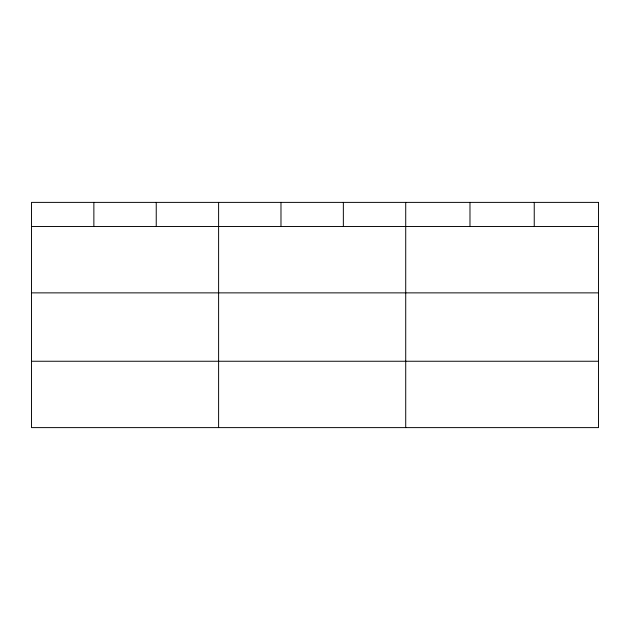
<?xml version="1.0" encoding="UTF-8"?>
<svg xmlns="http://www.w3.org/2000/svg" width="630" height="630" viewBox="0 0 630 630"><rect width="100%" height="100%" fill="white"/><g stroke="black" fill="none" stroke-linecap="round" stroke-linejoin="round"><path stroke-width="0.94" d="M31.5 226.516L598.5 226.516M31.5 292.871L598.5 292.871M31.5 361.25L598.5 361.25M534.24 202.387L534.24 226.516M469.98 202.387L469.98 226.516M405.72 202.387L405.72 427.613M343.35 202.387L343.35 226.516M280.98 202.387L280.98 226.516M218.61 202.387L218.61 427.613M156.24 202.387L156.24 226.516M93.87 202.387L93.87 226.516M598.5 202.387L31.5 202.387L31.5 427.613L598.5 427.613L598.5 202.387"/></g></svg>
